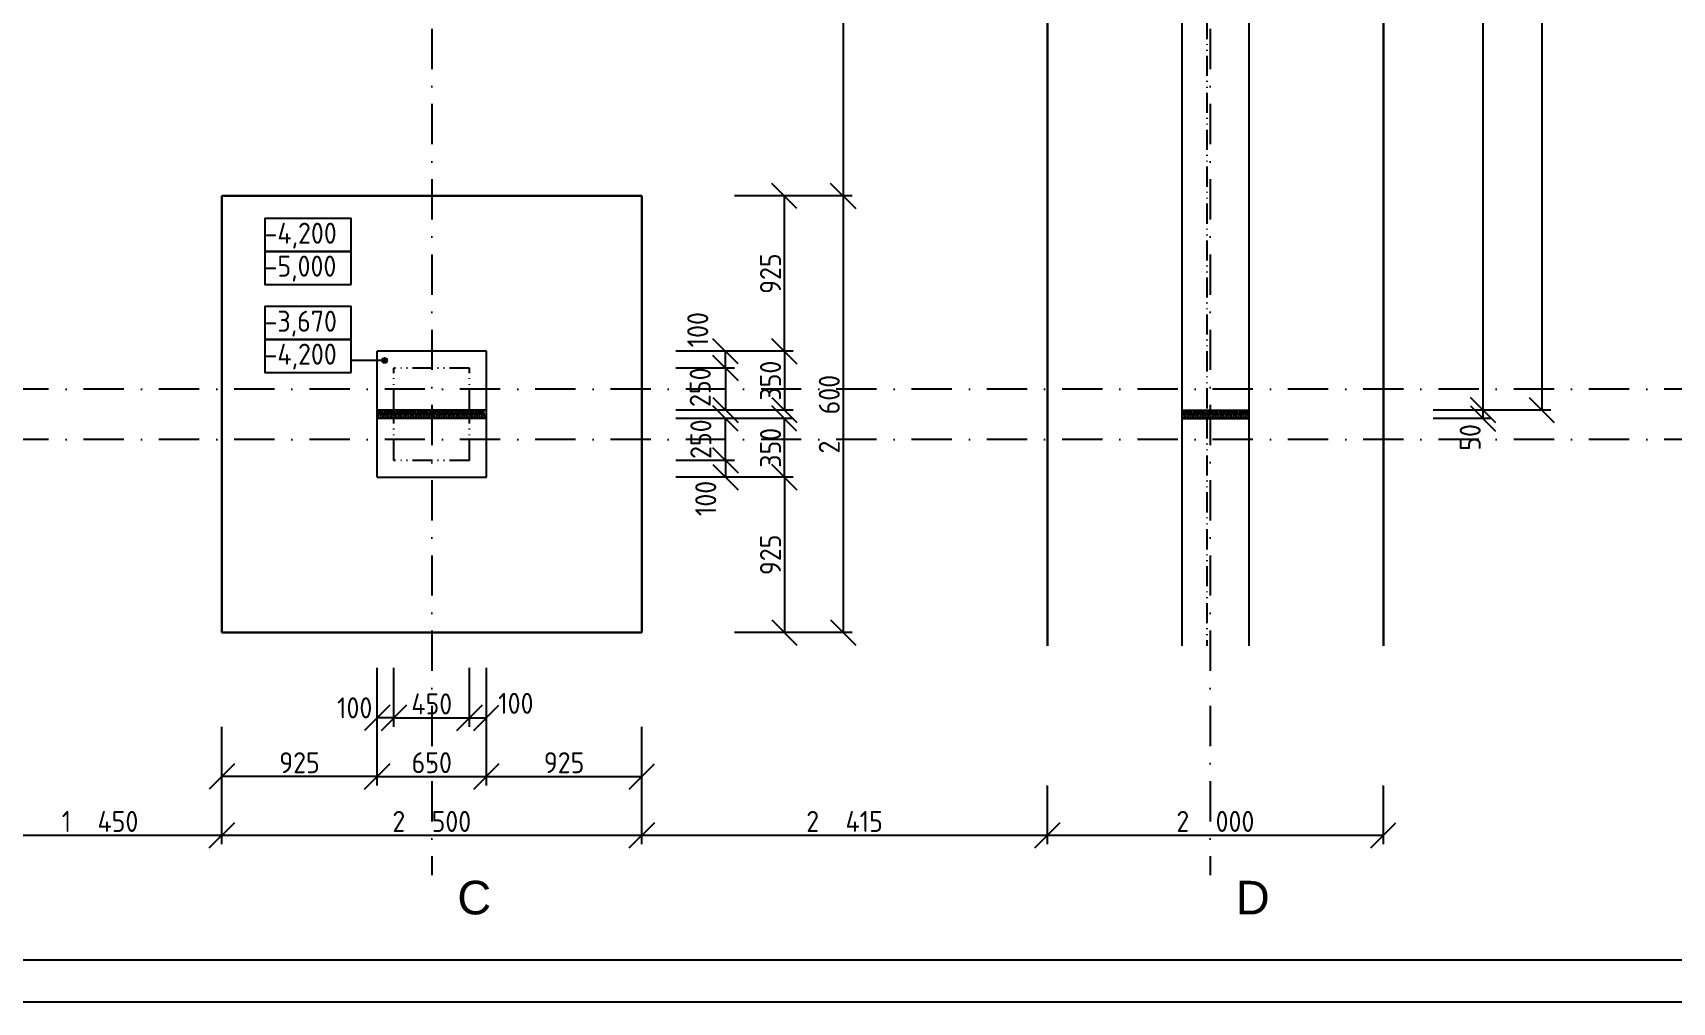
# Model space of a CAD drawing. Extents: x 4511820 to 5180432, y -1526536 to -944957.
# Drawn here: x 5102372 to 5112132, y -1469935 to -1464161 of the extents above; entities that cross this region are included whole.
import ezdxf

# ---------------------------------------------------------------- set-up
doc = ezdxf.new("R2010")
doc.units = 0
doc.header["$MEASUREMENT"] = 0
doc.linetypes.add('ACAD_ISO12W100', pattern=[22, 12, -3, 0.5, -3, 0.5, -3])
doc.linetypes.add('BODKOCIARKOVANA_3', pattern=[5.6, 3, -1.3, 0, -1.3])
doc.layers.get('0').update_dxf_attribs({"linetype": 'CONTINUOUS'})
doc.layers.get('Defpoints').update_dxf_attribs({"color": 61, "linetype": 'CONTINUOUS'})
for name, color, linetype in [('KÓTY', 4, 'CONTINUOUS'), ('MÚRY', 1, 'CONTINUOUS'), ('osi', 253, 'CONTINUOUS'), ('TENKÁ', 7, 'CONTINUOUS'), ('ŠRAFY', 82, 'CONTINUOUS')]:
    doc.layers.add(name, color=color, linetype=linetype)
doc.styles.add('styl1', font='arial.ttf')
doc.styles.add('STYLE1', font='isocp.shx')
doc.dimstyles.new('STANDARD-50', dxfattribs={"dimtxt": 125, "dimasz": 150, "dimexe": 10, "dimexo": 200, "dimgap": 20, "dimtad": 1, "dimdsep": 46, "dimlunit": 6, "dimtxsty": 'STYLE1', "dimblk1": 'OBLIQUE', "dimblk2": 'OBLIQUE', "dimsah": 1, "dimcen": 2.5, "dimse1": 1, "dimse2": 1, "dimadec": 0, "dimazin": 0, "dimtfac": 1, "dimtmove": 1, "dimatfit": 3, "dimldrblk": 'OBLIQUE', "dimfxl": 1, "dimtolj": 1, "dimtzin": 0, "dimarcsym": 0})

# ---------------------------------------------------------------- blocks, each defined once
blk = doc.blocks.new('_OBLIQUE')
at = {"color": 0, "linetype": 'ByBlock'}
blk.add_line((-0.5, -0.5), (0.5, 0.5), dxfattribs=at)
blk = doc.blocks.new('*D37560')
at = {"layer": 'Defpoints', "color": 0}
for p in [(5103497.5, -1467576.5), (5105997.5, -1467576.5), (5105997.5, -1468941)]:
    blk.add_point(p, dxfattribs=at)
at = {"layer": 'KÓTY', "color": 0, "lineweight": -2}
blk.add_line((5103497.5, -1468941), (5105997.5, -1468941), dxfattribs=at)
at = {"layer": 'KÓTY', "color": 0, "linetype": 'ByBlock', "lineweight": -2, "xscale": 150, "yscale": 150, "zscale": 150, "rotation": 180}
blk.add_blockref('_OBLIQUE', (5103497.5, -1468941), dxfattribs=at)
at = {"layer": 'KÓTY', "color": 0, "linetype": 'ByBlock', "lineweight": -2, "xscale": 150, "yscale": 150, "zscale": 150}
blk.add_blockref('_OBLIQUE', (5105997.5, -1468941), dxfattribs=at)
at = {"layer": 'KÓTY', "color": 0, "insert": (5104747.5, -1468858.5), "char_height": 125, "attachment_point": 5, "style": 'STYLE1'}
blk.add_mtext('\\A1;2ﾠ500', dxfattribs=at)
blk = doc.blocks.new('*D37561')
at = {"layer": 'Defpoints', "color": 0}
for p in [(5103497.5, -1466726.5), (5104422.5, -1466726.5), (5103497.5, -1468591)]:
    blk.add_point(p, dxfattribs=at)
at = {"layer": 'KÓTY', "color": 0, "lineweight": -2}
blk.add_line((5104422.5, -1468591), (5103497.5, -1468591), dxfattribs=at)
at = {"layer": 'KÓTY', "color": 0, "linetype": 'ByBlock', "lineweight": -2, "xscale": 150, "yscale": 150, "zscale": 150, "rotation": 180}
blk.add_blockref('_OBLIQUE', (5103497.5, -1468591), dxfattribs=at)
at = {"layer": 'KÓTY', "color": 0, "linetype": 'ByBlock', "lineweight": -2, "xscale": 150, "yscale": 150, "zscale": 150}
blk.add_blockref('_OBLIQUE', (5104422.5, -1468591), dxfattribs=at)
at = {"layer": 'KÓTY', "color": 0, "insert": (5103960, -1468508.5), "char_height": 125, "attachment_point": 5, "style": 'STYLE1'}
blk.add_mtext('\\A1;925', dxfattribs=at)
blk = doc.blocks.new('*D37562')
at = {"layer": 'Defpoints', "color": 0}
for p in [(5104522.5, -1466626.5), (5104972.5, -1466626.5), (5104972.5, -1468241)]:
    blk.add_point(p, dxfattribs=at)
at = {"layer": 'KÓTY', "color": 0, "lineweight": -2}
blk.add_line((5104522.5, -1468241), (5104972.5, -1468241), dxfattribs=at)
at = {"layer": 'KÓTY', "color": 0, "linetype": 'ByBlock', "lineweight": -2, "xscale": 150, "yscale": 150, "zscale": 150, "rotation": 180}
blk.add_blockref('_OBLIQUE', (5104522.5, -1468241), dxfattribs=at)
at = {"layer": 'KÓTY', "color": 0, "linetype": 'ByBlock', "lineweight": -2, "xscale": 150, "yscale": 150, "zscale": 150}
blk.add_blockref('_OBLIQUE', (5104972.5, -1468241), dxfattribs=at)
at = {"layer": 'KÓTY', "color": 0, "insert": (5104747.5, -1468158.5), "char_height": 125, "attachment_point": 5, "style": 'STYLE1'}
blk.add_mtext('\\A1;450', dxfattribs=at)
blk = doc.blocks.new('*D37563')
at = {"layer": 'Defpoints', "color": 0}
for p in [(5104422.5, -1466726.5), (5105072.5, -1466726.5), (5105072.5, -1468591)]:
    blk.add_point(p, dxfattribs=at)
at = {"layer": 'KÓTY', "color": 0, "lineweight": -2}
blk.add_line((5104422.5, -1468591), (5105072.5, -1468591), dxfattribs=at)
at = {"layer": 'KÓTY', "color": 0, "linetype": 'ByBlock', "lineweight": -2, "xscale": 150, "yscale": 150, "zscale": 150, "rotation": 180}
blk.add_blockref('_OBLIQUE', (5104422.5, -1468591), dxfattribs=at)
at = {"layer": 'KÓTY', "color": 0, "linetype": 'ByBlock', "lineweight": -2, "xscale": 150, "yscale": 150, "zscale": 150}
blk.add_blockref('_OBLIQUE', (5105072.5, -1468591), dxfattribs=at)
at = {"layer": 'KÓTY', "color": 0, "insert": (5104747.5, -1468508.5), "char_height": 125, "attachment_point": 5, "style": 'STYLE1'}
blk.add_mtext('\\A1;650', dxfattribs=at)
blk = doc.blocks.new('*D37564')
at = {"layer": 'Defpoints', "color": 0}
for p in [(5105072.5, -1466726.5), (5105997.5, -1466726.5), (5105997.5, -1468591)]:
    blk.add_point(p, dxfattribs=at)
at = {"layer": 'KÓTY', "color": 0, "lineweight": -2}
blk.add_line((5105072.5, -1468591), (5105997.5, -1468591), dxfattribs=at)
at = {"layer": 'KÓTY', "color": 0, "linetype": 'ByBlock', "lineweight": -2, "xscale": 150, "yscale": 150, "zscale": 150, "rotation": 180}
blk.add_blockref('_OBLIQUE', (5105072.5, -1468591), dxfattribs=at)
at = {"layer": 'KÓTY', "color": 0, "linetype": 'ByBlock', "lineweight": -2, "xscale": 150, "yscale": 150, "zscale": 150}
blk.add_blockref('_OBLIQUE', (5105997.5, -1468591), dxfattribs=at)
at = {"layer": 'KÓTY', "color": 0, "insert": (5105535, -1468508.5), "char_height": 125, "attachment_point": 5, "style": 'STYLE1'}
blk.add_mtext('\\A1;925', dxfattribs=at)
blk = doc.blocks.new('*D37565')
at = {"layer": 'Defpoints', "color": 0}
for p in [(5104972.5, -1466626.5), (5105072.5, -1466626.5), (5105072.5, -1468241)]:
    blk.add_point(p, dxfattribs=at)
at = {"layer": 'KÓTY', "color": 0, "lineweight": -2}
blk.add_line((5104972.5, -1468241), (5105072.5, -1468241), dxfattribs=at)
at = {"layer": 'KÓTY', "color": 0, "linetype": 'ByBlock', "lineweight": -2, "xscale": 150, "yscale": 150, "zscale": 150, "rotation": 180}
blk.add_blockref('_OBLIQUE', (5104972.5, -1468241), dxfattribs=at)
at = {"layer": 'KÓTY', "color": 0, "linetype": 'ByBlock', "lineweight": -2, "xscale": 150, "yscale": 150, "zscale": 150}
blk.add_blockref('_OBLIQUE', (5105072.5, -1468241), dxfattribs=at)
at = {"layer": 'KÓTY', "color": 0, "insert": (5105248, -1468155), "char_height": 125, "attachment_point": 5, "style": 'STYLE1'}
blk.add_mtext('\\A1;100', dxfattribs=at)
blk = doc.blocks.new('*D37566')
at = {"layer": 'Defpoints', "color": 0}
for p in [(5104422.5, -1466626.5), (5104522.5, -1466626.5), (5104422.5, -1468241)]:
    blk.add_point(p, dxfattribs=at)
at = {"layer": 'KÓTY', "color": 0, "lineweight": -2}
blk.add_line((5104522.5, -1468241), (5104422.5, -1468241), dxfattribs=at)
at = {"layer": 'KÓTY', "color": 0, "linetype": 'ByBlock', "lineweight": -2, "xscale": 150, "yscale": 150, "zscale": 150, "rotation": 180}
blk.add_blockref('_OBLIQUE', (5104422.5, -1468241), dxfattribs=at)
at = {"layer": 'KÓTY', "color": 0, "linetype": 'ByBlock', "lineweight": -2, "xscale": 150, "yscale": 150, "zscale": 150}
blk.add_blockref('_OBLIQUE', (5104522.5, -1468241), dxfattribs=at)
at = {"layer": 'KÓTY', "color": 0, "insert": (5104288.5, -1468182), "char_height": 125, "attachment_point": 5, "style": 'STYLE1'}
blk.add_mtext('\\A1;100', dxfattribs=at)
blk = doc.blocks.new('*D37573')
at = {"layer": 'Defpoints', "color": 0}
for p in [(5103497.5, -1467479.9), (5102047.5, -1467579.9), (5103497.5, -1468941)]:
    blk.add_point(p, dxfattribs=at)
at = {"layer": 'KÓTY', "color": 0, "lineweight": -2}
blk.add_line((5102047.5, -1468941), (5103497.5, -1468941), dxfattribs=at)
at = {"layer": 'KÓTY', "color": 0, "linetype": 'ByBlock', "lineweight": -2, "xscale": 150, "yscale": 150, "zscale": 150, "rotation": 180}
blk.add_blockref('_OBLIQUE', (5102047.5, -1468941), dxfattribs=at)
at = {"layer": 'KÓTY', "color": 0, "linetype": 'ByBlock', "lineweight": -2, "xscale": 150, "yscale": 150, "zscale": 150}
blk.add_blockref('_OBLIQUE', (5103497.5, -1468941), dxfattribs=at)
at = {"layer": 'KÓTY', "color": 0, "insert": (5102772.5, -1468858.5), "char_height": 125, "attachment_point": 5, "style": 'STYLE1'}
blk.add_mtext('\\A1;1ﾠ450', dxfattribs=at)
blk = doc.blocks.new('*D37574')
at = {"layer": 'Defpoints', "color": 0}
for p in [(5105997.5, -1467476.5), (5108412.5, -1467476.5), (5108412.5, -1468941)]:
    blk.add_point(p, dxfattribs=at)
at = {"layer": 'KÓTY', "color": 0, "lineweight": -2}
blk.add_line((5105997.5, -1468941), (5108412.5, -1468941), dxfattribs=at)
at = {"layer": 'KÓTY', "color": 0, "linetype": 'ByBlock', "lineweight": -2, "xscale": 150, "yscale": 150, "zscale": 150, "rotation": 180}
blk.add_blockref('_OBLIQUE', (5105997.5, -1468941), dxfattribs=at)
at = {"layer": 'KÓTY', "color": 0, "linetype": 'ByBlock', "lineweight": -2, "xscale": 150, "yscale": 150, "zscale": 150}
blk.add_blockref('_OBLIQUE', (5108412.5, -1468941), dxfattribs=at)
at = {"layer": 'KÓTY', "color": 0, "insert": (5107205, -1468858.5), "char_height": 125, "attachment_point": 5, "style": 'STYLE1'}
blk.add_mtext('\\A1;2ﾠ415', dxfattribs=at)
blk = doc.blocks.new('*D37575')
at = {"layer": 'Defpoints', "color": 0}
for p in [(5108412.5, -1468941), (5110412.5, -1468941), (5110412.5, -1468941)]:
    blk.add_point(p, dxfattribs=at)
at = {"layer": 'KÓTY', "color": 0, "lineweight": -2}
blk.add_line((5108412.5, -1468941), (5110412.5, -1468941), dxfattribs=at)
at = {"layer": 'KÓTY', "color": 0, "linetype": 'ByBlock', "lineweight": -2, "xscale": 150, "yscale": 150, "zscale": 150, "rotation": 180}
blk.add_blockref('_OBLIQUE', (5108412.5, -1468941), dxfattribs=at)
at = {"layer": 'KÓTY', "color": 0, "linetype": 'ByBlock', "lineweight": -2, "xscale": 150, "yscale": 150, "zscale": 150}
blk.add_blockref('_OBLIQUE', (5110412.5, -1468941), dxfattribs=at)
at = {"layer": 'KÓTY', "color": 0, "insert": (5109412.5, -1468858.5), "char_height": 125, "attachment_point": 5, "style": 'STYLE1'}
blk.add_mtext('\\A1;2ﾠ000', dxfattribs=at)
blk = doc.blocks.new('*D37592')
at = {"layer": 'Defpoints', "color": 0}
for p in [(5105072.5, -1466058), (5105072.5, -1466408), (5106846.5, -1466408)]:
    blk.add_point(p, dxfattribs=at)
at = {"layer": 'KÓTY', "color": 0, "lineweight": -2}
blk.add_line((5106846.5, -1466058), (5106846.5, -1466408), dxfattribs=at)
at = {"layer": 'KÓTY', "color": 0, "linetype": 'ByBlock', "lineweight": -2, "xscale": 150, "yscale": 150, "zscale": 150}
for p, rotation in [((5106846.5, -1466058), 90), ((5106846.5, -1466408), 270)]:
    blk.add_blockref('_OBLIQUE', p, dxfattribs=dict(at, rotation=rotation))
at = {"layer": 'KÓTY', "color": 0, "insert": (5106764, -1466233), "char_height": 125, "attachment_point": 5, "rotation": 90, "style": 'STYLE1'}
blk.add_mtext('\\A1;350', dxfattribs=at)
blk = doc.blocks.new('*D37593')
at = {"layer": 'Defpoints', "color": 0}
for p in [(5104972.5, -1466158), (5104972.5, -1466408), (5106496.5, -1466408)]:
    blk.add_point(p, dxfattribs=at)
at = {"layer": 'KÓTY', "color": 0, "lineweight": -2}
blk.add_line((5106496.5, -1466158), (5106496.5, -1466408), dxfattribs=at)
at = {"layer": 'KÓTY', "color": 0, "linetype": 'ByBlock', "lineweight": -2, "xscale": 150, "yscale": 150, "zscale": 150}
for p, rotation in [((5106496.5, -1466158), 90), ((5106496.5, -1466408), 270)]:
    blk.add_blockref('_OBLIQUE', p, dxfattribs=dict(at, rotation=rotation))
at = {"layer": 'KÓTY', "color": 0, "insert": (5106345.5, -1466272), "char_height": 125, "attachment_point": 5, "rotation": 90, "style": 'STYLE1'}
blk.add_mtext('\\A1;250', dxfattribs=at)
blk = doc.blocks.new('*D37594')
at = {"layer": 'Defpoints', "color": 0}
for p in [(5104972.5, -1466058), (5106496.5, -1466058), (5104972.5, -1466158)]:
    blk.add_point(p, dxfattribs=at)
at = {"layer": 'KÓTY', "color": 0, "lineweight": -2}
blk.add_line((5106496.5, -1466158), (5106496.5, -1466058), dxfattribs=at)
at = {"layer": 'KÓTY', "color": 0, "linetype": 'ByBlock', "lineweight": -2, "xscale": 150, "yscale": 150, "zscale": 150}
for p, rotation in [((5106496.5, -1466058), 90), ((5106496.5, -1466158), 270)]:
    blk.add_blockref('_OBLIQUE', p, dxfattribs=dict(at, rotation=rotation))
at = {"layer": 'KÓTY', "color": 0, "insert": (5106331, -1465929.5), "char_height": 125, "attachment_point": 5, "rotation": 90, "style": 'STYLE1'}
blk.add_mtext('\\A1;100', dxfattribs=at)
blk = doc.blocks.new('*D37595')
at = {"layer": 'Defpoints', "color": 0}
for p in [(5105072.5, -1465133), (5106846.5, -1465133), (5105072.5, -1466058)]:
    blk.add_point(p, dxfattribs=at)
at = {"layer": 'KÓTY', "color": 0, "lineweight": -2}
blk.add_line((5106846.5, -1466058), (5106846.5, -1465133), dxfattribs=at)
at = {"layer": 'KÓTY', "color": 0, "linetype": 'ByBlock', "lineweight": -2, "xscale": 150, "yscale": 150, "zscale": 150}
for p, rotation in [((5106846.5, -1465133), 90), ((5106846.5, -1466058), 270)]:
    blk.add_blockref('_OBLIQUE', p, dxfattribs=dict(at, rotation=rotation))
at = {"layer": 'KÓTY', "color": 0, "insert": (5106764, -1465595.5), "char_height": 125, "attachment_point": 5, "rotation": 90, "style": 'STYLE1'}
blk.add_mtext('\\A1;925', dxfattribs=at)
blk = doc.blocks.new('*D37596')
at = {"layer": 'Defpoints', "color": 0}
for p in [(5105072.5, -1466458), (5106846.5, -1466458), (5105072.5, -1466808)]:
    blk.add_point(p, dxfattribs=at)
at = {"layer": 'KÓTY', "color": 0, "lineweight": -2}
blk.add_line((5106846.5, -1466808), (5106846.5, -1466458), dxfattribs=at)
at = {"layer": 'KÓTY', "color": 0, "linetype": 'ByBlock', "lineweight": -2, "xscale": 150, "yscale": 150, "zscale": 150}
for p, rotation in [((5106846.5, -1466458), 90), ((5106846.5, -1466808), 270)]:
    blk.add_blockref('_OBLIQUE', p, dxfattribs=dict(at, rotation=rotation))
at = {"layer": 'KÓTY', "color": 0, "insert": (5106764, -1466633), "char_height": 125, "attachment_point": 5, "rotation": 90, "style": 'STYLE1'}
blk.add_mtext('\\A1;350', dxfattribs=at)
blk = doc.blocks.new('*D37597')
at = {"layer": 'Defpoints', "color": 0}
for p in [(5104972.5, -1466458), (5106496.5, -1466458), (5104972.5, -1466708)]:
    blk.add_point(p, dxfattribs=at)
at = {"layer": 'KÓTY', "color": 0, "lineweight": -2}
blk.add_line((5106496.5, -1466708), (5106496.5, -1466458), dxfattribs=at)
at = {"layer": 'KÓTY', "color": 0, "linetype": 'ByBlock', "lineweight": -2, "xscale": 150, "yscale": 150, "zscale": 150}
for p, rotation in [((5106496.5, -1466458), 90), ((5106496.5, -1466708), 270)]:
    blk.add_blockref('_OBLIQUE', p, dxfattribs=dict(at, rotation=rotation))
at = {"layer": 'KÓTY', "color": 0, "insert": (5106349.5, -1466581.5), "char_height": 125, "attachment_point": 5, "rotation": 90, "style": 'STYLE1'}
blk.add_mtext('\\A1;250', dxfattribs=at)
blk = doc.blocks.new('*D37598')
at = {"layer": 'Defpoints', "color": 0}
for p in [(5104972.5, -1466708), (5104972.5, -1466808), (5106496.5, -1466808)]:
    blk.add_point(p, dxfattribs=at)
at = {"layer": 'KÓTY', "color": 0, "lineweight": -2}
blk.add_line((5106496.5, -1466708), (5106496.5, -1466808), dxfattribs=at)
at = {"layer": 'KÓTY', "color": 0, "linetype": 'ByBlock', "lineweight": -2, "xscale": 150, "yscale": 150, "zscale": 150}
for p, rotation in [((5106496.5, -1466708), 90), ((5106496.5, -1466808), 270)]:
    blk.add_blockref('_OBLIQUE', p, dxfattribs=dict(at, rotation=rotation))
at = {"layer": 'KÓTY', "color": 0, "insert": (5106378.5, -1466934.5), "char_height": 125, "attachment_point": 5, "rotation": 90, "style": 'STYLE1'}
blk.add_mtext('\\A1;100', dxfattribs=at)
blk = doc.blocks.new('*D37599')
at = {"layer": 'Defpoints', "color": 0}
for p in [(5105072.5, -1466808), (5105072.5, -1467733), (5106846.5, -1467733)]:
    blk.add_point(p, dxfattribs=at)
at = {"layer": 'KÓTY', "color": 0, "lineweight": -2}
blk.add_line((5106846.5, -1466808), (5106846.5, -1467733), dxfattribs=at)
at = {"layer": 'KÓTY', "color": 0, "linetype": 'ByBlock', "lineweight": -2, "xscale": 150, "yscale": 150, "zscale": 150}
for p, rotation in [((5106846.5, -1466808), 90), ((5106846.5, -1467733), 270)]:
    blk.add_blockref('_OBLIQUE', p, dxfattribs=dict(at, rotation=rotation))
at = {"layer": 'KÓTY', "color": 0, "insert": (5106764, -1467270.5), "char_height": 125, "attachment_point": 5, "rotation": 90, "style": 'STYLE1'}
blk.add_mtext('\\A1;925', dxfattribs=at)
blk = doc.blocks.new('*D37600')
at = {"layer": 'Defpoints', "color": 0}
for p in [(5105947.5, -1460988), (5105997.5, -1465133), (5107196.5, -1465133)]:
    blk.add_point(p, dxfattribs=at)
at = {"layer": 'KÓTY', "color": 0, "lineweight": -2}
blk.add_line((5107196.5, -1460988), (5107196.5, -1465133), dxfattribs=at)
at = {"layer": 'KÓTY', "color": 0, "linetype": 'ByBlock', "lineweight": -2, "xscale": 150, "yscale": 150, "zscale": 150}
for p, rotation in [((5107196.5, -1460988), 90), ((5107196.5, -1465133), 270)]:
    blk.add_blockref('_OBLIQUE', p, dxfattribs=dict(at, rotation=rotation))
at = {"layer": 'KÓTY', "color": 0, "insert": (5107114, -1463060.5), "char_height": 125, "attachment_point": 5, "rotation": 90, "style": 'STYLE1'}
blk.add_mtext('\\A1;4ﾠ145', dxfattribs=at)
blk = doc.blocks.new('*D37787')
at = {"layer": 'Defpoints', "color": 0}
for p in [(5109612.5, -1453698), (5109612.5, -1466408), (5111005.5, -1466408)]:
    blk.add_point(p, dxfattribs=at)
at = {"layer": 'KÓTY', "color": 0, "lineweight": -2}
blk.add_line((5111005.5, -1453698), (5111005.5, -1466408), dxfattribs=at)
at = {"layer": 'KÓTY', "color": 0, "linetype": 'ByBlock', "lineweight": -2, "xscale": 150, "yscale": 150, "zscale": 150}
for p, rotation in [((5111005.5, -1453698), 90), ((5111005.5, -1466408), 270)]:
    blk.add_blockref('_OBLIQUE', p, dxfattribs=dict(at, rotation=rotation))
at = {"layer": 'KÓTY', "color": 0, "insert": (5110923, -1460053), "char_height": 125, "attachment_point": 5, "rotation": 90, "style": 'STYLE1'}
blk.add_mtext('\\A1;12ﾠ710', dxfattribs=at)
blk = doc.blocks.new('*D37788')
at = {"layer": 'Defpoints', "color": 0}
for p in [(5110412.5, -1454398), (5110412.5, -1466408), (5111355.5, -1466408)]:
    blk.add_point(p, dxfattribs=at)
at = {"layer": 'KÓTY', "color": 0, "lineweight": -2}
blk.add_line((5111355.5, -1454398), (5111355.5, -1466408), dxfattribs=at)
at = {"layer": 'KÓTY', "color": 0, "linetype": 'ByBlock', "lineweight": -2, "xscale": 150, "yscale": 150, "zscale": 150}
for p, rotation in [((5111355.5, -1454398), 90), ((5111355.5, -1466408), 270)]:
    blk.add_blockref('_OBLIQUE', p, dxfattribs=dict(at, rotation=rotation))
at = {"layer": 'KÓTY', "color": 0, "insert": (5111273, -1460403), "char_height": 125, "attachment_point": 5, "rotation": 90, "style": 'STYLE1'}
blk.add_mtext('\\A1;12ﾠ010', dxfattribs=at)
blk = doc.blocks.new('*D37789')
at = {"layer": 'Defpoints', "color": 0}
for p in [(5110412.5, -1466408), (5110412.5, -1466458), (5111005.5, -1466458)]:
    blk.add_point(p, dxfattribs=at)
at = {"layer": 'KÓTY', "color": 0, "lineweight": -2}
blk.add_line((5111005.5, -1466408), (5111005.5, -1466458), dxfattribs=at)
at = {"layer": 'KÓTY', "color": 0, "linetype": 'ByBlock', "lineweight": -2, "xscale": 150, "yscale": 150, "zscale": 150}
for p, rotation in [((5111005.5, -1466408), 90), ((5111005.5, -1466458), 270)]:
    blk.add_blockref('_OBLIQUE', p, dxfattribs=dict(at, rotation=rotation))
at = {"layer": 'KÓTY', "color": 0, "insert": (5110929.5, -1466571), "char_height": 125, "attachment_point": 5, "rotation": 90, "style": 'STYLE1'}
blk.add_mtext('\\A1;50', dxfattribs=at)
blk = doc.blocks.new('*D39347')
at = {"layer": 'Defpoints', "color": 0}
for p in [(5105997.5, -1465133), (5105997.5, -1467733), (5107196.5, -1467733)]:
    blk.add_point(p, dxfattribs=at)
at = {"layer": 'KÓTY', "color": 0, "lineweight": -2}
blk.add_line((5107196.5, -1465133), (5107196.5, -1467733), dxfattribs=at)
at = {"layer": 'KÓTY', "color": 0, "linetype": 'ByBlock', "lineweight": -2, "xscale": 150, "yscale": 150, "zscale": 150}
for p, rotation in [((5107196.5, -1465133), 90), ((5107196.5, -1467733), 270)]:
    blk.add_blockref('_OBLIQUE', p, dxfattribs=dict(at, rotation=rotation))
at = {"layer": 'KÓTY', "color": 0, "insert": (5107114, -1466433), "char_height": 125, "attachment_point": 5, "rotation": 90, "style": 'STYLE1'}
blk.add_mtext('\\A1;2ﾠ600', dxfattribs=at)

msp = doc.modelspace()

# ---------------------------------------------------------------- hatches: boundary and pattern name
at = {"layer": 'KÓTY', "ltscale": 0.25}
msp.add_hatch(color=256, dxfattribs=at).paths.add_polyline_path([(5104452, -1466112, 1), (5104482, -1466112, 1)])

# ---------------------------------------------------------------- linework, layer by layer
at = {"layer": 'KÓTY'}
for p, q in [((5106899.903, -1465133), (5106549.903, -1465133)), ((5107249.903, -1465133), (5106899.903, -1465133)), ((5106549.903, -1466058), (5106199.903, -1466058)), ((5106899.903, -1466058), (5106549.903, -1466058)), ((5104467, -1466112), (5104267.816, -1466112)), ((5106549.903, -1466158), (5106199.903, -1466158)), ((5106549.903, -1466408), (5106199.903, -1466408)), ((5106549.903, -1466458), (5106199.903, -1466458)), ((5106899.903, -1466408), (5106549.903, -1466408)), ((5106899.903, -1466458), (5106549.903, -1466458)), ((5111058.903, -1466408), (5110708.903, -1466408)), ((5111058.903, -1466458), (5110708.903, -1466458)), ((5111408.903, -1466408), (5111058.903, -1466408)), ((5106549.903, -1466708), (5106199.903, -1466708)), ((5106549.903, -1466808), (5106199.903, -1466808)), ((5106899.903, -1466808), (5106549.903, -1466808)), ((5106899.903, -1467733), (5106549.903, -1467733)), ((5106899.903, -1467733), (5106549.903, -1467733)), ((5107249.903, -1467733), (5106899.903, -1467733)), ((5104422.5, -1468294.403), (5104422.5, -1467944.403)), ((5104522.5, -1468294.403), (5104522.5, -1467944.403)), ((5104972.5, -1468294.403), (5104972.5, -1467944.403)), ((5105072.5, -1468294.403), (5105072.5, -1467944.403)), ((5103497.5, -1468644.403), (5103497.5, -1468294.403)), ((5104422.5, -1468644.403), (5104422.5, -1468294.403)), ((5105072.5, -1468644.403), (5105072.5, -1468294.403)), ((5105997.5, -1468644.403), (5105997.5, -1468294.403)), ((5103497.5, -1468994.403), (5103497.5, -1468644.403)), ((5105997.5, -1468994.403), (5105997.5, -1468644.403)), ((5108412.5, -1468994.403), (5108412.5, -1468644.403)), ((5110412.5, -1468994.403), (5110412.5, -1468644.403))]:
    msp.add_line(p, q, dxfattribs=at)
at = {"layer": 'KÓTY', "ltscale": 0.25}
msp.add_circle((5104467, -1466112), 15, dxfattribs=at)
at = {"layer": 'MÚRY', "linetype": 'Continuous', "lineweight": 30}
for p, q in [((5108412.5, -1452168), (5108412.5, -1467812.5)), ((5110412.5, -1454398), (5110412.5, -1467812.5)), ((5103497.5, -1467733), (5103497.5, -1465133)), ((5103497.5, -1465133), (5105997.5, -1465133)), ((5105997.5, -1467733), (5105997.5, -1465133)), ((5103497.5, -1467733), (5105997.5, -1467733))]:
    msp.add_line(p, q, dxfattribs=at)
at = {"layer": 'osi', "linetype": 'BODKOCIARKOVANA_3', "ltscale": 80}
for p, q in [((5104747.5, -1437250.906), (5104747.5, -1469178.809)), ((5109382.5, -1437250.906), (5109382.5, -1469178.809)), ((5158927.164, -1466283), (5092648, -1466283)), ((5158927.164, -1466583), (5092648, -1466583))]:
    msp.add_line(p, q, dxfattribs=at)
at = {"layer": 'TENKÁ', "color": 40, "linetype": 'ACAD_ISO12W100', "ltscale": 10}
for p, q in [((5109362.5, -1451318), (5109362.5, -1466408)), ((5104522.5, -1466408), (5104522.5, -1466158)), ((5104972.5, -1466158), (5104522.5, -1466158)), ((5104972.5, -1466408), (5104972.5, -1466158)), ((5104522.5, -1466708), (5104522.5, -1466458)), ((5104972.5, -1466708), (5104972.5, -1466458)), ((5109362.5, -1466458), (5109362.5, -1467812.5)), ((5104972.5, -1466708), (5104522.5, -1466708))]:
    msp.add_line(p, q, dxfattribs=at)
at = {"layer": 'TENKÁ', "linetype": 'Continuous', "lineweight": 25}
for p, q in [((5109212.5, -1451368), (5109212.5, -1466408)), ((5109612.5, -1453698), (5109612.5, -1466408)), ((5105072.5, -1466058), (5104422.5, -1466058)), ((5104422.5, -1466808), (5104422.5, -1466058)), ((5105072.5, -1466808), (5105072.5, -1466058)), ((5105072.5, -1466408), (5104422.5, -1466408)), ((5105072.5, -1466458), (5104422.5, -1466458)), ((5109212.5, -1466408), (5109612.5, -1466408)), ((5109212.5, -1466408), (5109212.5, -1467812.5)), ((5109212.5, -1466458), (5109612.5, -1466458)), ((5109612.5, -1466408), (5109612.5, -1467812.5)), ((5104422.5, -1466808), (5105072.5, -1466808))]:
    msp.add_line(p, q, dxfattribs=at)
at = {"layer": 'TENKÁ', "linetype": 'ACAD_ISO12W100', "ltscale": 10}
for p, q in [((5109362.5, -1466408), (5109612.5, -1466408)), ((5109362.5, -1466458), (5109612.5, -1466458))]:
    msp.add_line(p, q, dxfattribs=at)
at = {"layer": 'TENKÁ', "color": 7}
for p, q in [((5169682, -1469685.424), (5092416.96, -1469685.424)), ((5169932, -1469935.424), (5092166.96, -1469935.424))]:
    msp.add_line(p, q, dxfattribs=at)
at = {"layer": 'TENKÁ', "ltscale": 0.25}
for points in [[(5104267.816, -1465463.25), (5104267.816, -1465267), (5103753.184, -1465267), (5103753.184, -1465463.25)], [(5104267.816, -1465659.5), (5104267.816, -1465463.25), (5103753.184, -1465463.25), (5103753.184, -1465659.5)], [(5104267.816, -1465987.5), (5104267.816, -1465791.25), (5103753.184, -1465791.25), (5103753.184, -1465987.5)], [(5104267.816, -1466183.75), (5104267.816, -1465987.5), (5103753.184, -1465987.5), (5103753.184, -1466183.75)]]:
    msp.add_lwpolyline(points, close=True, dxfattribs=at)
at = {"layer": 'ŠRAFY'}
for points in [[(5104639.414, -1466411.001, 0.50326334), (5104632.05, -1466420.637), (5104639.012, -1466444.854, -1.32801381), (5104624.5, -1466444.854), (5104631.462, -1466420.637, 1.32801381), (5104616.949, -1466420.637), (5104623.912, -1466444.854, -1.32801381), (5104609.399, -1466444.854), (5104616.361, -1466420.637, 1.32801381), (5104601.848, -1466420.637), (5104608.811, -1466444.854, -1.32801381), (5104594.298, -1466444.854), (5104601.26, -1466420.637, 1.32801381), (5104586.748, -1466420.637), (5104593.71, -1466444.854, -1.32801381), (5104579.197, -1466444.854), (5104586.16, -1466420.637, 1.32801381), (5104571.647, -1466420.637), (5104578.609, -1466444.854, -1.32801381), (5104564.096, -1466444.854), (5104571.059, -1466420.637, 1.32801381), (5104556.546, -1466420.637), (5104563.508, -1466444.854, -1.32801381), (5104548.996, -1466444.854), (5104555.958, -1466420.637, 1.32801381), (5104541.445, -1466420.637), (5104548.408, -1466444.854, -1.32801381), (5104533.895, -1466444.854), (5104540.857, -1466420.637, 1.32801381), (5104526.344, -1466420.637), (5104533.307, -1466444.854, -1.32801381), (5104518.794, -1466444.854), (5104525.756, -1466420.637, 1.32801381), (5104511.244, -1466420.637), (5104518.206, -1466444.854, -1.32801381), (5104503.693, -1466444.854), (5104510.656, -1466420.637, 1.32801381), (5104496.143, -1466420.637), (5104503.105, -1466444.854, -1.32801381), (5104488.592, -1466444.854), (5104495.555, -1466420.637, 1.32801381), (5104481.042, -1466420.637), (5104488.004, -1466444.854, -1.32801381), (5104473.492, -1466444.854), (5104480.454, -1466420.637, 1.32801381), (5104465.941, -1466420.637), (5104472.904, -1466444.854, -1.32801381), (5104458.391, -1466444.854), (5104465.353, -1466420.637, 1.32801381), (5104450.84, -1466420.637), (5104457.803, -1466444.854, -1.32801381), (5104443.29, -1466444.854), (5104450.252, -1466420.637, 1.32801381), (5104435.74, -1466420.637), (5104442.702, -1466444.854, -1.32801381), (5104428.189, -1466444.854), (5104435.152, -1466420.637, 0.71622723), (5104423.414, -1466412.474, 0.71622723)], [(5104850.825, -1466411.001, 0.50326334), (5104843.461, -1466420.637), (5104850.424, -1466444.854, -1.32801381), (5104835.911, -1466444.854), (5104842.873, -1466420.637, 1.32801381), (5104828.36, -1466420.637), (5104835.323, -1466444.854, -1.32801381), (5104820.81, -1466444.854), (5104827.772, -1466420.637, 1.32801381), (5104813.26, -1466420.637), (5104820.222, -1466444.854, -1.32801381), (5104805.709, -1466444.854), (5104812.672, -1466420.637, 1.32801381), (5104798.159, -1466420.637), (5104805.121, -1466444.854, -1.32801381), (5104790.608, -1466444.854), (5104797.571, -1466420.637, 1.32801381), (5104783.058, -1466420.637), (5104790.02, -1466444.854, -1.32801381), (5104775.508, -1466444.854), (5104782.47, -1466420.637, 1.32801381), (5104767.957, -1466420.637), (5104774.92, -1466444.854, -1.32801381), (5104760.407, -1466444.854), (5104767.369, -1466420.637, 1.32801381), (5104752.856, -1466420.637), (5104759.819, -1466444.854, -1.32801381), (5104745.306, -1466444.854), (5104752.268, -1466420.637, 1.32801381), (5104737.756, -1466420.637), (5104744.718, -1466444.854, -1.32801381), (5104730.205, -1466444.854), (5104737.168, -1466420.637, 1.32801381), (5104722.655, -1466420.637), (5104729.617, -1466444.854, -1.32801381), (5104715.104, -1466444.854), (5104722.067, -1466420.637, 1.32801381), (5104707.554, -1466420.637), (5104714.516, -1466444.854, -1.32801381), (5104700.004, -1466444.854), (5104706.966, -1466420.637, 1.32801381), (5104692.453, -1466420.637), (5104699.416, -1466444.854, -1.32801381), (5104684.903, -1466444.854), (5104691.865, -1466420.637, 1.32801381), (5104677.352, -1466420.637), (5104684.315, -1466444.854, -1.32801381), (5104669.802, -1466444.854), (5104676.764, -1466420.637, 1.32801381), (5104662.252, -1466420.637), (5104669.214, -1466444.854, -1.32801381), (5104654.701, -1466444.854), (5104661.664, -1466420.637, 1.32801381), (5104647.151, -1466420.637), (5104654.113, -1466444.854, -1.32801381), (5104639.6, -1466444.854), (5104646.563, -1466420.637, 0.71622723), (5104634.825, -1466412.474, 0.71622723)], [(5105062.237, -1466411.001, 0.50326334), (5105054.872, -1466420.637), (5105061.835, -1466444.854, -1.32801381), (5105047.322, -1466444.854), (5105054.284, -1466420.637, 1.32801381), (5105039.772, -1466420.637), (5105046.734, -1466444.854, -1.32801381), (5105032.221, -1466444.854), (5105039.184, -1466420.637, 1.32801381), (5105024.671, -1466420.637), (5105031.633, -1466444.854, -1.32801381), (5105017.12, -1466444.854), (5105024.083, -1466420.637, 1.32801381), (5105009.57, -1466420.637), (5105016.532, -1466444.854, -1.32801381), (5105002.02, -1466444.854), (5105008.982, -1466420.637, 1.32801381), (5104994.469, -1466420.637), (5105001.432, -1466444.854, -1.32801381), (5104986.919, -1466444.854), (5104993.881, -1466420.637, 1.32801381), (5104979.368, -1466420.637), (5104986.331, -1466444.854, -1.32801381), (5104971.818, -1466444.854), (5104978.78, -1466420.637, 1.32801381), (5104964.268, -1466420.637), (5104971.23, -1466444.854, -1.32801381), (5104956.717, -1466444.854), (5104963.68, -1466420.637, 1.32801381), (5104949.167, -1466420.637), (5104956.129, -1466444.854, -1.32801381), (5104941.616, -1466444.854), (5104948.579, -1466420.637, 1.32801381), (5104934.066, -1466420.637), (5104941.028, -1466444.854, -1.32801381), (5104926.516, -1466444.854), (5104933.478, -1466420.637, 1.32801381), (5104918.965, -1466420.637), (5104925.928, -1466444.854, -1.32801381), (5104911.415, -1466444.854), (5104918.377, -1466420.637, 1.32801381), (5104903.864, -1466420.637), (5104910.827, -1466444.854, -1.32801381), (5104896.314, -1466444.854), (5104903.276, -1466420.637, 1.32801381), (5104888.764, -1466420.637), (5104895.726, -1466444.854, -1.32801381), (5104881.213, -1466444.854), (5104888.176, -1466420.637, 1.32801381), (5104873.663, -1466420.637), (5104880.625, -1466444.854, -1.32801381), (5104866.112, -1466444.854), (5104873.075, -1466420.637, 1.32801381), (5104858.562, -1466420.637), (5104865.524, -1466444.854, -1.32801381), (5104851.012, -1466444.854), (5104857.974, -1466420.637, 0.71622723), (5104846.237, -1466412.474, 0.71622723)], [(5109429.414, -1466411.001, 0.50326334), (5109422.05, -1466420.637), (5109429.012, -1466444.854, -1.32801381), (5109414.5, -1466444.854), (5109421.462, -1466420.637, 1.32801381), (5109406.949, -1466420.637), (5109413.912, -1466444.854, -1.32801381), (5109399.399, -1466444.854), (5109406.361, -1466420.637, 1.32801381), (5109391.848, -1466420.637), (5109398.811, -1466444.854, -1.32801381), (5109384.298, -1466444.854), (5109391.26, -1466420.637, 1.32801381), (5109376.748, -1466420.637), (5109383.71, -1466444.854, -1.32801381), (5109369.197, -1466444.854), (5109376.16, -1466420.637, 1.32801381), (5109361.647, -1466420.637), (5109368.609, -1466444.854, -1.32801381), (5109354.096, -1466444.854), (5109361.059, -1466420.637, 1.32801381), (5109346.546, -1466420.637), (5109353.508, -1466444.854, -1.32801381), (5109338.996, -1466444.854), (5109345.958, -1466420.637, 1.32801381), (5109331.445, -1466420.637), (5109338.408, -1466444.854, -1.32801381), (5109323.895, -1466444.854), (5109330.857, -1466420.637, 1.32801381), (5109316.344, -1466420.637), (5109323.307, -1466444.854, -1.32801381), (5109308.794, -1466444.854), (5109315.756, -1466420.637, 1.32801381), (5109301.244, -1466420.637), (5109308.206, -1466444.854, -1.32801381), (5109293.693, -1466444.854), (5109300.656, -1466420.637, 1.32801381), (5109286.143, -1466420.637), (5109293.105, -1466444.854, -1.32801381), (5109278.592, -1466444.854), (5109285.555, -1466420.637, 1.32801381), (5109271.042, -1466420.637), (5109278.004, -1466444.854, -1.32801381), (5109263.492, -1466444.854), (5109270.454, -1466420.637, 1.32801381), (5109255.941, -1466420.637), (5109262.904, -1466444.854, -1.32801381), (5109248.391, -1466444.854), (5109255.353, -1466420.637, 1.32801381), (5109240.84, -1466420.637), (5109247.803, -1466444.854, -1.32801381), (5109233.29, -1466444.854), (5109240.252, -1466420.637, 1.32801381), (5109225.74, -1466420.637), (5109232.702, -1466444.854, -1.32801381), (5109218.189, -1466444.854), (5109225.152, -1466420.637, 0.71622723), (5109213.414, -1466412.474, 0.71622723)], [(5109612.5, -1466411.265, 0.5847892), (5109603.26, -1466420.637), (5109610.222, -1466444.854, -1.32801381), (5109595.709, -1466444.854), (5109602.672, -1466420.637, 1.32801381), (5109588.159, -1466420.637), (5109595.121, -1466444.854, -1.32801381), (5109580.608, -1466444.854), (5109587.571, -1466420.637, 1.32801381), (5109573.058, -1466420.637), (5109580.02, -1466444.854, -1.32801381), (5109565.508, -1466444.854), (5109572.47, -1466420.637, 1.32801381), (5109557.957, -1466420.637), (5109564.92, -1466444.854, -1.32801381), (5109550.407, -1466444.854), (5109557.369, -1466420.637, 1.32801381), (5109542.856, -1466420.637), (5109549.819, -1466444.854, -1.32801381), (5109535.306, -1466444.854), (5109542.268, -1466420.637, 1.32801381), (5109527.756, -1466420.637), (5109534.718, -1466444.854, -1.32801381), (5109520.205, -1466444.854), (5109527.168, -1466420.637, 1.32801381), (5109512.655, -1466420.637), (5109519.617, -1466444.854, -1.32801381), (5109505.104, -1466444.854), (5109512.067, -1466420.637, 1.32801381), (5109497.554, -1466420.637), (5109504.516, -1466444.854, -1.32801381), (5109490.004, -1466444.854), (5109496.966, -1466420.637, 1.32801381), (5109482.453, -1466420.637), (5109489.416, -1466444.854, -1.32801381), (5109474.903, -1466444.854), (5109481.865, -1466420.637, 1.32801381), (5109467.352, -1466420.637), (5109474.315, -1466444.854, -1.32801381), (5109459.802, -1466444.854), (5109466.764, -1466420.637, 1.32801381), (5109452.252, -1466420.637), (5109459.214, -1466444.854, -1.32801381), (5109444.701, -1466444.854), (5109451.664, -1466420.637, 1.32801381), (5109437.151, -1466420.637), (5109444.113, -1466444.854, -1.32801381), (5109429.6, -1466444.854), (5109436.563, -1466420.637, 0.71622723), (5109424.825, -1466412.474, 0.71622723)]]:
    msp.add_lwpolyline(points, format="xyb", dxfattribs=at).dxf.unprotected_set("ltscale", 0)

# ---------------------------------------------------------------- texts
at = {"layer": 'TENKÁ', "ltscale": 0.25}
for s, height, style, p in [('-4,200', 125, 'STYLE1', (5103752.073, -1465417.201)), ('-5,000', 125, 'STYLE1', (5103752.073, -1465613.451)), ('-3,670', 125, 'STYLE1', (5103752.073, -1465941.451)), ('-4,200', 125, 'STYLE1', (5103752.073, -1466137.701)), ('C', 200, 'styl1', (5104899.554, -1469412.207)), ('D', 200, 'styl1', (5109534.554, -1469412.207))]:
    msp.add_text(s, height=height, dxfattribs=dict(at, style=style)).set_placement(p)

# ---------------------------------------------------------------- dimensions: what is measured, and where the dimension line sits
at = {"layer": 'KÓTY'}
for base, p1, p2, angle, picture, middle in [((5111005.5, -1466408), (5109612.5, -1453698), (5109612.5, -1466408), 90, '*D37787', (5110922.957, -1460053)), ((5111355.5, -1466408), (5110412.5, -1454398), (5110412.5, -1466408), 90, '*D37788', (5111272.957, -1460403)), ((5107196.5, -1465133), (5105947.5, -1460988), (5105997.5, -1465133), 90, '*D37600', (5107113.957, -1463060.5)), ((5106846.5, -1465133), (5105072.5, -1466058), (5105072.5, -1465133), 90, '*D37595', (5106764, -1465595.5)), ((5107196.5, -1467733), (5105997.5, -1465133), (5105997.5, -1467733), 90, '*D39347', (5107113.957, -1466433)), ((5106846.5, -1466408), (5105072.5, -1466058), (5105072.5, -1466408), 90, '*D37592', (5106764, -1466233)), ((5106846.5, -1466458), (5105072.5, -1466808), (5105072.5, -1466458), 270, '*D37596', (5106764, -1466633)), ((5106846.5, -1467733), (5105072.5, -1466808), (5105072.5, -1467733), 270, '*D37599', (5106764, -1467270.5))]:
    dim = msp.add_linear_dim(base=base, p1=p1, p2=p2, angle=angle, dimstyle='STANDARD-50', override={"dimtxsty": 'STYLE1', "dimldrblk": 'OBLIQUE'}, dxfattribs=at)
    dim.commit()
    dim.dimension.update_dxf_attribs({"geometry": picture, "text_midpoint": middle})
for base, p1, p2, angle, picture, middle in [((5106496.5, -1466058), (5104972.5, -1466158), (5104972.5, -1466058), 90, '*D37594', (5106413.5, -1465929.5)), ((5106496.5, -1466408), (5104972.5, -1466158), (5104972.5, -1466408), 90, '*D37593', (5106428, -1466272)), ((5111005.5, -1466458), (5110412.5, -1466408), (5110412.5, -1466458), 90, '*D37789', (5111012, -1466571)), ((5106496.5, -1466458), (5104972.5, -1466708), (5104972.5, -1466458), 270, '*D37597', (5106432, -1466581.5)), ((5106496.5, -1466808), (5104972.5, -1466708), (5104972.5, -1466808), 270, '*D37598', (5106461, -1466934.5))]:
    dim = msp.add_linear_dim(base=base, p1=p1, p2=p2, angle=angle, dimstyle='STANDARD-50', override={"dimtxsty": 'STYLE1', "dimldrblk": 'OBLIQUE'}, dxfattribs=at)
    dim.commit()
    dim.dimension.update_dxf_attribs({"geometry": picture, "text_midpoint": middle, "dimtype": 160})
for base, p1, p2, picture, middle in [((5104422.5, -1468241), (5104522.5, -1466626.5), (5104422.5, -1466626.5), '*D37566', (5104288.5, -1468264.5)), ((5105072.5, -1468241), (5104972.5, -1466626.5), (5105072.5, -1466626.5), '*D37565', (5105248, -1468237.5))]:
    dim = msp.add_linear_dim(base=base, p1=p1, p2=p2, dimstyle='STANDARD-50', override={"dimtxsty": 'STYLE1', "dimldrblk": 'OBLIQUE'}, dxfattribs=at)
    dim.commit()
    dim.dimension.update_dxf_attribs({"geometry": picture, "text_midpoint": middle, "dimtype": 160})
for base, p1, p2, picture, middle in [((5104972.5, -1468241), (5104522.5, -1466626.5), (5104972.5, -1466626.5), '*D37562', (5104747.5, -1468158.5)), ((5103497.5, -1468591), (5104422.5, -1466726.5), (5103497.5, -1466726.5), '*D37561', (5103960, -1468508.5)), ((5105072.5, -1468591), (5104422.5, -1466726.5), (5105072.5, -1466726.5), '*D37563', (5104747.5, -1468508.5)), ((5105997.5, -1468591), (5105072.5, -1466726.5), (5105997.5, -1466726.5), '*D37564', (5105535, -1468508.5)), ((5103497.5, -1468941), (5102047.5, -1467579.948), (5103497.5, -1467479.948), '*D37573', (5102772.5, -1468858.457)), ((5108412.5, -1468941), (5105997.5, -1467476.5), (5108412.5, -1467476.5), '*D37574', (5107205, -1468858.457)), ((5105997.5, -1468941), (5103497.5, -1467576.5), (5105997.5, -1467576.5), '*D37560', (5104747.5, -1468858.457)), ((5110412.5, -1468941), (5108412.5, -1468941), (5110412.5, -1468941), '*D37575', (5109412.5, -1468858.457))]:
    dim = msp.add_linear_dim(base=base, p1=p1, p2=p2, dimstyle='STANDARD-50', override={"dimtxsty": 'STYLE1', "dimldrblk": 'OBLIQUE'}, dxfattribs=at)
    dim.commit()
    dim.dimension.update_dxf_attribs({"geometry": picture, "text_midpoint": middle})

doc.saveas('drawing.dxf')
